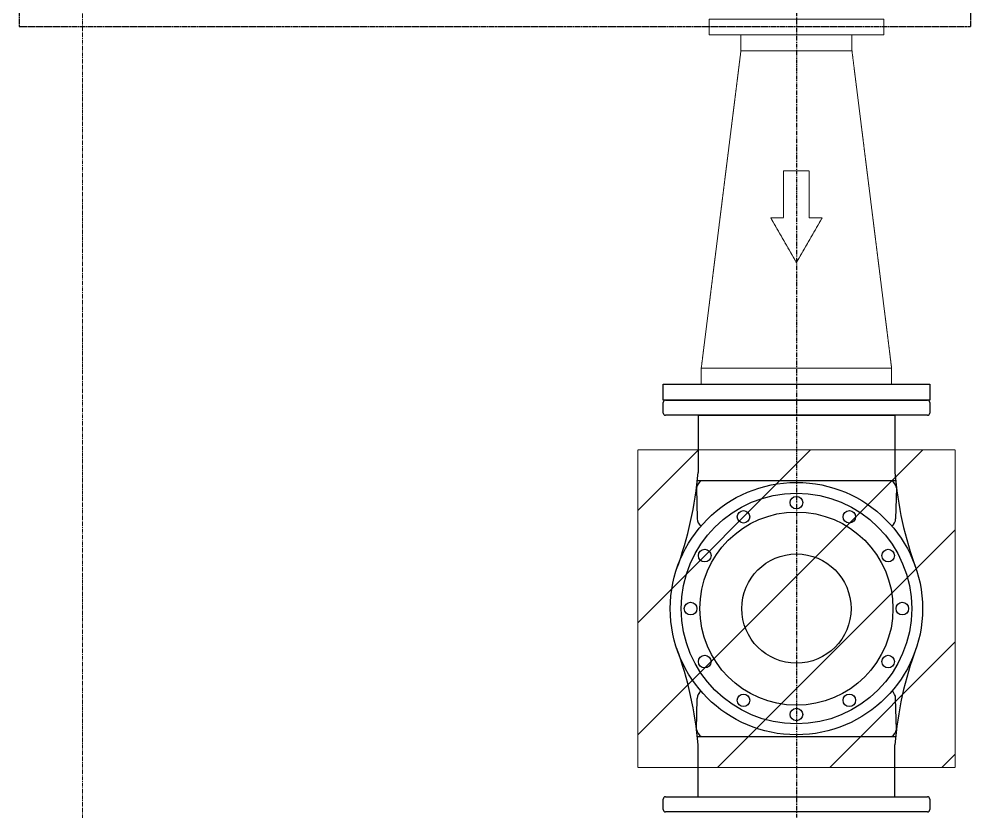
# Model space of a CAD drawing. Header units: inches. Extents: x 86328 to 235202, y 68629 to 184293.
# Drawn here: x 150301 to 153301, y 128245 to 130742 of the extents above; entities that cross this region are included whole.
import ezdxf

# ---------------------------------------------------------------- set-up
doc = ezdxf.new("R2010")
doc.units = ezdxf.units.IN
doc.header["$MEASUREMENT"] = 0
for name, pattern in [('CENTER', [2, 1.25, -0.25, 0.25, -0.25]), ('HIDDEN', [0.375, 0.25, -0.125]), ('PHANTOM2', [1.25, 0.625, -0.125, 0.125, -0.125, 0.125, -0.125])]:
    doc.linetypes.add(name, pattern=pattern)
doc.layers.add('.5', color=8, linetype='Continuous', lineweight=0)
doc.layers.add('DIM', color=251, linetype='Continuous', lineweight=0)
for name, color, linetype in [('ID_LEGEND', 3, 'Continuous'), ('PIPE', 3, 'Continuous'), ('text', 3, 'Continuous')]:
    doc.layers.add(name, color=color, linetype=linetype)

msp = doc.modelspace()

# ---------------------------------------------------------------- linework, layer by layer
at = {"layer": '.5', "color": 8, "linetype": 'CENTER', "ltscale": 10}
msp.add_line((150501.3, 116744.2), (150501.3, 148032.4), dxfattribs=at)
at = {"color": 8, "linetype": 'PHANTOM2', "ltscale": 20}
msp.add_line((152751.3, 145814.1), (152751.3, 122881.3), dxfattribs=at)
at = {"color": 8, "lineweight": -3, "ltscale": 5}
for p, q in [((152338.5, 129541.7), (153164.1, 129541.7)), ((152331.3, 129500.9), (152331.3, 129534.4)), ((153171.3, 129534.4), (153171.3, 129500.9)), ((153164.1, 129493.7), (152338.5, 129493.7)), ((152331.3, 128251.8), (152331.3, 128285.3)), ((152338.5, 128292.6), (153164.1, 128292.6)), ((153171.3, 128285.3), (153171.3, 128251.8)), ((153164.1, 128244.6), (152338.5, 128244.6))]:
    msp.add_line(p, q, dxfattribs=at)
for centre, start, end in [((152338.5, 129534.4), 90, 180), ((153164.1, 129534.4), 0, 90), ((152338.5, 129500.9), 180, 270), ((153164.1, 129500.9), 270, 0), ((152338.5, 128285.3), 90, 180), ((153164.1, 128285.3), 0, 90), ((152338.5, 128251.8), 180, 270), ((153164.1, 128251.8), 270, 0)]:
    msp.add_arc(centre, 7.24, start, end, dxfattribs=at)
at = {"layer": 'DIM', "color": 8, "linetype": 'HIDDEN', "lineweight": 25, "ltscale": 10}
for p, q in [((150301.3, 132065.4), (150301.3, 130717.9)), ((153301.3, 130717.9), (153301.3, 132065.4)), ((150301.3, 130717.9), (153301.3, 130717.9))]:
    msp.add_line(p, q, dxfattribs=at)
at = {"layer": 'DIM', "color": 8, "linetype": 'HIDDEN', "ltscale": 5}
for p, q in [((153026.3, 130741.7), (152476.3, 130741.7)), ((152476.3, 130741.7), (152476.3, 130691.7)), ((153026.3, 130691.7), (153026.3, 130741.7)), ((152476.3, 130691.7), (153026.3, 130691.7)), ((152576.3, 130641.7), (152576.3, 130691.7)), ((152576.3, 130691.7), (152926.3, 130691.7)), ((152926.3, 130691.7), (152926.3, 130641.7)), ((152451.3, 129641.7), (152576.3, 130641.7)), ((152926.3, 130641.7), (152576.3, 130641.7)), ((153051.3, 129641.7), (152926.3, 130641.7)), ((152791.8, 130263.8), (152710.8, 130263.8)), ((152710.8, 130263.8), (152710.8, 130115.4)), ((152791.8, 130115.4), (152791.8, 130263.8)), ((152710.8, 130115.4), (152670.3, 130115.4)), ((152670.3, 130115.4), (152751.3, 129974.8)), ((152751.3, 129974.8), (152832.3, 130115.4)), ((152832.3, 130115.4), (152791.8, 130115.4)), ((152451.3, 129591.7), (152451.3, 129641.7)), ((153051.3, 129641.7), (152451.3, 129641.7)), ((153051.3, 129591.7), (153051.3, 129641.7)), ((153171.3, 129591.7), (152331.3, 129591.7)), ((152331.3, 129591.7), (152331.3, 129541.7)), ((153051.3, 129591.7), (152451.3, 129591.7)), ((153171.3, 129541.7), (153171.3, 129591.7)), ((152331.3, 129541.7), (153171.3, 129541.7))]:
    msp.add_line(p, q, dxfattribs=at)
at = {"layer": 'DIM', "color": 8, "linetype": 'HIDDEN', "ltscale": 7}
for p, q in [((153251.3, 129385), (152251.3, 129385)), ((152251.3, 129385), (152251.3, 128385)), ((153251.3, 128385), (153251.3, 129385)), ((152251.3, 128385), (153251.3, 128385))]:
    msp.add_line(p, q, dxfattribs=at)
at = {"layer": 'DIM', "color": 8, "linetype": 'Continuous'}
for p, q in [((152251.3, 129194.2), (152442.2, 129385)), ((152251.3, 128840.6), (152795.7, 129385)), ((152251.3, 128487.1), (153149.3, 129385)), ((152502.8, 128385), (153251.3, 129133.5)), ((152856.4, 128385), (153251.3, 128779.9)), ((153209.9, 128385), (153251.3, 128426.4))]:
    msp.add_line(p, q, dxfattribs=at)
at = {"layer": 'ID_LEGEND', "color": 8}
msp.add_circle((152751.3, 128885), 172.1, dxfattribs=at)
at = {"layer": 'PIPE', "color": 8}
for p, q in [((152441.2, 129493.7), (152441.2, 129313.8)), ((152441.2, 129493.7), (153061.4, 129493.7)), ((153061.4, 129493.7), (153061.4, 129313.8)), ((152438.8, 129288.2), (153063.8, 129288.2)), ((152436.3, 129265.7), (152438.8, 129168.1)), ((153066.3, 129265.7), (153063.8, 129168.1)), ((152436.3, 128504.4), (152438.8, 128602)), ((153066.3, 128504.4), (153063.8, 128602)), ((152438.8, 128481.9), (153063.8, 128481.9)), ((152441.2, 128292.6), (152441.2, 128456.3)), ((153061.4, 128292.6), (153061.4, 128456.3)), ((152441.2, 128292.6), (153061.4, 128292.6))]:
    msp.add_line(p, q, dxfattribs=at)
for centre, radius in [((152751.3, 128885), 397.5), ((152751.3, 128885), 363.2), ((152751.3, 129218.7), 19.8), ((152751.3, 128885), 304.2), ((152584.5, 129174), 19.8), ((152918.1, 129174), 19.8), ((152462.3, 129051.9), 19.8), ((153040.3, 129051.9), 19.8), ((152417.6, 128885), 19.8), ((153085, 128885), 19.8), ((152462.3, 128718.2), 19.8), ((153040.3, 128718.2), 19.8), ((152584.5, 128596.1), 19.8), ((152918.1, 128596.1), 19.8), ((152751.3, 128551.4), 19.8)]:
    msp.add_circle(centre, radius, dxfattribs=at)
for centre, radius, start, end in [((151300.3, 129407), 1144.7, 339.6588, 355.3314), ((154202.3, 129407), 1144.7, 184.6686, 200.3412), ((152477.3, 129254.9), 42.5, 128.4992, 165.2516), ((153025.3, 129254.9), 42.5, 14.7484, 51.5008), ((152465.3, 129167.6), 26.5, 178.8653, 237.0344), ((153037.3, 129167.6), 26.5, 302.9656, 1.1347), ((151300.3, 128363.1), 1144.7, 4.6686, 20.3412), ((154202.3, 128363.1), 1144.7, 159.6588, 175.3314), ((152465.3, 128602.5), 26.5, 122.9656, 181.1347), ((153037.3, 128602.5), 26.5, 358.8653, 57.0344), ((152477.3, 128515.2), 42.5, 194.7484, 231.5008), ((153025.3, 128515.2), 42.5, 308.4992, 345.2516)]:
    msp.add_arc(centre, radius, start, end, dxfattribs=at)
at = {"layer": 'text', "color": 8}
for p, q in [((152331.3, 129591.7), (153171.3, 129591.7)), ((152331.3, 129541.7), (152331.3, 129591.7)), ((153171.3, 129591.7), (153171.3, 129541.7)), ((153171.3, 129541.7), (152331.3, 129541.7))]:
    msp.add_line(p, q, dxfattribs=at)

doc.saveas('drawing.dxf')
